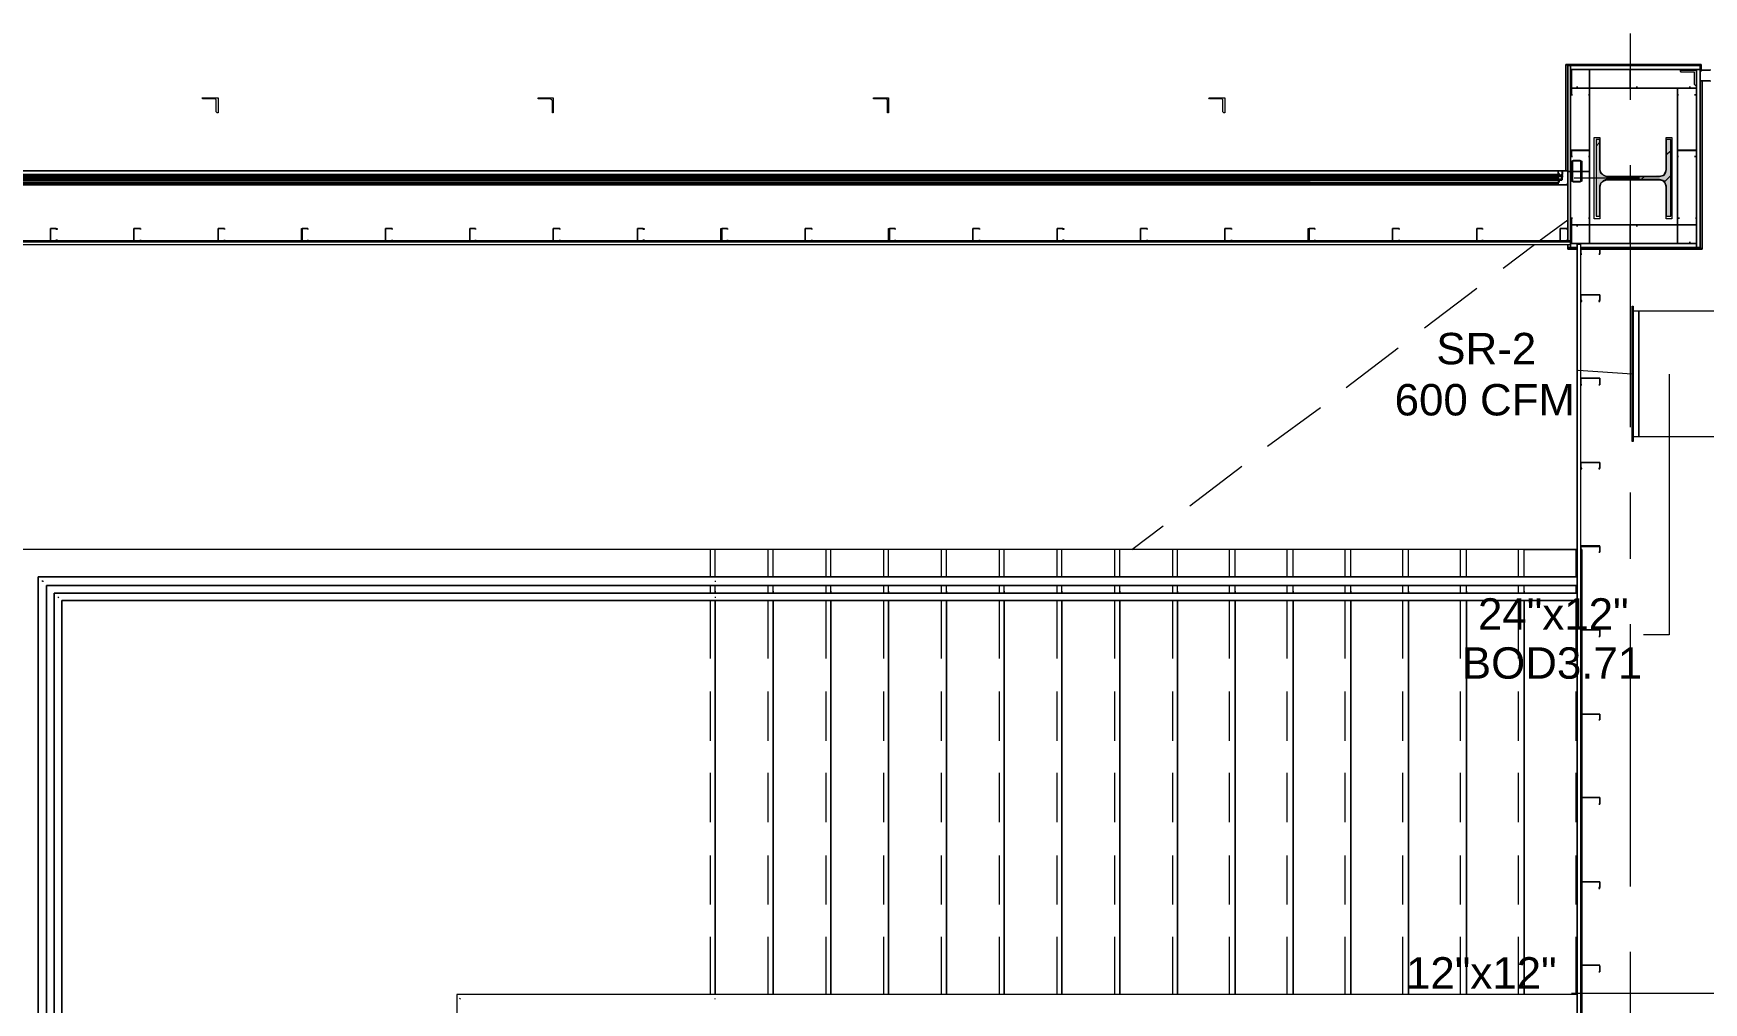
# Model space of a CAD drawing. Header units: metres. Extents: x -2 to 237, y -8 to 52.
# Drawn here: x 29.49 to 37.57, y 28.36 to 33.05 of the extents above; entities that cross this region are included whole.
import ezdxf

# ---------------------------------------------------------------- set-up
doc = ezdxf.new("R2010")
doc.units = ezdxf.units.M
doc.layers.add('HVAC - Ductos', color=5, linetype='Continuous', lineweight=0)
doc.layers.add('PDF2_Text', color=7, linetype='Continuous', lineweight=0)
doc.layers.add('PDF2_Geometry', color=7, linetype='Continuous', lineweight=0, true_color=0xaaaaaa)
doc.layers.add('PDF2_Solid Fills', color=7, linetype='Continuous', lineweight=0, true_color=0xffffff)
doc.styles.add('PDF Helvetica', font='')
doc.styles.get('PDF Helvetica').set_extended_font_data('Helvetica')

msp = doc.modelspace()

# ---------------------------------------------------------------- hatches: boundary and pattern name
at = {"layer": 'PDF2_Solid Fills', "lineweight": 0, "transparency": 33554559}
msp.add_hatch(color=256, dxfattribs=at).paths.add_polyline_path([(37.3901, 32.5392), (37.3855, 32.3788), (37.3764, 32.3696), (37.3581, 32.365), (37.1014, 32.3604), (37.1014, 32.365), (37.0878, 32.3696), (37.0832, 32.3742), (37.074, 32.3742), (37.074, 32.3925), (37.0694, 32.3925), (37.0694, 32.5392), (37.0511, 32.5392), (37.0511, 32.1681), (37.0694, 32.1681), (37.0694, 32.3192), (37.074, 32.333), (37.0878, 32.3467), (37.3764, 32.3467), (37.3855, 32.3376), (37.3855, 32.3284), (37.3901, 32.3284), (37.3901, 32.1681), (37.413, 32.1681), (37.413, 32.5392)])

# ---------------------------------------------------------------- linework, layer by layer
at = {"layer": 'HVAC - Ductos', "lineweight": 0}
for points in [[(37.2298, 31.7328), (37.2298, 31.0776), (37.2252, 31.0776), (37.2252, 31.7328)], [(37.2572, 31.7099), (37.6971, 31.7099), (37.6971, 31.1005), (37.2572, 31.1005)]]:
    msp.add_lwpolyline(points, close=True, dxfattribs=at)
for points in [[(37.2252, 31.7007), (37.2252, 31.1097)], [(37.2298, 31.7282), (37.2298, 31.7099), (37.2572, 31.7099), (37.2572, 31.1005), (37.2298, 31.1005), (37.2298, 31.0776)], [(37.2252, 31.4028), (36.964, 31.4212)], [(37.4039, 31.4028), (37.4039, 30.1429), (37.2802, 30.1429)], [(37.7796, 28.4065), (36.9319, 28.4065)]]:
    msp.add_lwpolyline(points, dxfattribs=at)
at = {"layer": 'PDF2_Geometry', "lineweight": 0}
for points in [[(37.216, 33.0523), (37.216, 32.7316)], [(36.9136, 32.8965), (36.9136, 32.8965)], [(36.9136, 32.8965), (36.9136, 32.3834), (36.9136, 32.8965)], [(36.9136, 32.8965), (36.9136, 32.8965)], [(37.5551, 32.8965), (36.9136, 32.8965), (37.5551, 32.8965)], [(37.5551, 32.8965), (37.5551, 32.8965)], [(37.5551, 32.0168), (37.5551, 32.8965), (37.5551, 32.0168)], [(36.9319, 32.8782), (36.9319, 32.8782)], [(36.9594, 32.8736), (36.9594, 32.8736)], [(37.2481, 32.8736), (37.2481, 32.8736)], [(37.5047, 32.8736), (37.5047, 32.8736)], [(37.6054, 32.8736), (37.5551, 32.8736), (37.5551, 32.8507), (37.5551, 32.869), (37.5596, 32.869), (37.5551, 32.869), (37.5551, 32.8736), (37.5596, 32.8736), (37.5596, 32.869), (37.5551, 32.869), (37.5596, 32.869), (37.5596, 32.8736), (37.6009, 32.8736)], [(37.6009, 32.8232), (37.5596, 32.8232), (37.5551, 32.8278), (37.5551, 32.8461), (37.5551, 32.8232), (37.6054, 32.8232)], [(37.5551, 32.8232), (37.5551, 32.0168), (37.5551, 32.8232)], [(37.5551, 32.8232), (37.5551, 32.0168), (37.5551, 32.8232)], [(37.5551, 32.8232), (37.5551, 32.0168), (37.5551, 32.8232)], [(37.5551, 32.8232), (37.5551, 32.0168), (37.5551, 32.8232)], [(36.9319, 32.7865), (36.9319, 32.7865)], [(36.9365, 32.7545), (36.9365, 32.7545)], [(36.9594, 32.7957), (36.9594, 32.7957)], [(37.0144, 32.7545), (37.0144, 32.7545)], [(37.019, 32.7865), (37.019, 32.7865)], [(37.019, 32.7865), (37.019, 32.7865)], [(37.2481, 32.7957), (37.2481, 32.7957)], [(37.4451, 32.7865), (37.4451, 32.7865)], [(37.4451, 32.7865), (37.4451, 32.7865)], [(37.4497, 32.7545), (37.4497, 32.7545)], [(37.5047, 32.7957), (37.5047, 32.7957)], [(37.5276, 32.7545), (37.5276, 32.7545)], [(37.5367, 32.7865), (37.5367, 32.7865)], [(37.5367, 32.7865), (37.5367, 32.7865)], [(36.9319, 32.4842), (36.9319, 32.4842)], [(37.019, 32.4842), (37.019, 32.4842)], [(37.0511, 32.507), (37.0694, 32.5254)], [(37.3901, 32.4658), (37.413, 32.4842)], [(37.4451, 32.4842), (37.4451, 32.4842)], [(37.5367, 32.4842), (37.5367, 32.4842)], [(36.9365, 32.4567), (36.9365, 32.4567)], [(37.0144, 32.4567), (37.0144, 32.4567)], [(37.216, 32.4154), (37.216, 31.1463)], [(37.4497, 32.4567), (37.4497, 32.4567)], [(37.5276, 32.4567), (37.5276, 32.4567)], [(25.9954, 32.3421), (27.1775, 32.3421), (28.3917, 32.3421), (29.6058, 32.3421), (30.8153, 32.3421), (32.0296, 32.3421), (33.2437, 32.3421), (34.4533, 32.3421), (35.6674, 32.3421), (36.8678, 32.3421)], [(36.8678, 32.3238), (35.6674, 32.3238), (34.4533, 32.3238), (33.2437, 32.3238), (32.0296, 32.3238), (30.8153, 32.3238), (29.6058, 32.3238), (28.3917, 32.3238), (27.1775, 32.3238), (25.9954, 32.3238)], [(28.3917, 32.388), (29.6058, 32.388), (28.3917, 32.388), (29.6058, 32.388), (28.3917, 32.388), (29.6058, 32.388), (30.8153, 32.388), (29.6058, 32.388), (30.8153, 32.388), (29.6058, 32.388), (30.8153, 32.388), (32.0296, 32.388), (30.8153, 32.388), (32.0296, 32.388), (30.8153, 32.388), (32.0296, 32.388), (33.2437, 32.388), (32.0296, 32.388), (33.2437, 32.388), (32.0296, 32.388), (33.2437, 32.388), (34.4533, 32.388), (33.2437, 32.388), (34.4533, 32.388), (33.2437, 32.388), (34.4533, 32.388), (35.6674, 32.388), (34.4533, 32.388), (35.6674, 32.388), (34.4533, 32.388), (35.6674, 32.388), (34.4533, 32.388), (35.6674, 32.388), (36.8678, 32.388), (35.6674, 32.388), (36.8678, 32.388), (35.6674, 32.388), (36.8678, 32.388)], [(29.6058, 32.388), (28.3917, 32.388), (29.6058, 32.388)], [(28.3917, 32.365), (29.6058, 32.365)], [(28.3917, 32.365), (29.6058, 32.365)], [(36.8678, 32.3192), (35.6674, 32.3192), (36.8678, 32.3192), (35.6674, 32.3192), (34.4533, 32.3192), (35.6674, 32.3192), (34.4533, 32.3192), (35.6674, 32.3192), (34.4533, 32.3192), (33.2437, 32.3192), (34.4533, 32.3192), (33.2437, 32.3192), (34.4533, 32.3192), (33.2437, 32.3192), (32.0296, 32.3192), (33.2437, 32.3192), (32.0296, 32.3192), (33.2437, 32.3192), (32.0296, 32.3192), (30.8153, 32.3192), (32.0296, 32.3192), (30.8153, 32.3192), (32.0296, 32.3192), (30.8153, 32.3192), (29.6058, 32.3192), (30.8153, 32.3192), (29.6058, 32.3192), (30.8153, 32.3192), (29.6058, 32.3192), (28.3917, 32.3192), (29.6058, 32.3192), (28.3917, 32.3192), (29.6058, 32.3192), (28.3917, 32.3192)], [(29.9632, 32.3513), (28.694, 32.3513)], [(29.6287, 32.388), (29.5829, 32.388)], [(29.5829, 32.3192), (29.6013, 32.3192)], [(30.8153, 32.388), (29.6058, 32.388), (30.8153, 32.388)], [(29.6058, 32.365), (30.8153, 32.365)], [(29.6058, 32.365), (30.8153, 32.365)], [(29.6058, 32.3604), (30.8153, 32.3604)], [(29.6058, 32.3604), (30.8153, 32.3604)], [(29.6058, 32.3513), (30.8153, 32.3513)], [(29.6058, 32.3513), (30.8153, 32.3513)], [(29.6058, 32.3467), (30.8153, 32.3467)], [(29.6058, 32.3467), (30.8153, 32.3467)], [(29.6058, 32.3192), (29.6287, 32.3192)], [(30.5955, 32.3513), (30.2793, 32.3513)], [(30.8383, 32.388), (30.7925, 32.388)], [(30.7925, 32.3192), (30.8153, 32.3192), (30.8383, 32.3192)], [(32.0296, 32.388), (30.8153, 32.388), (32.0296, 32.388)], [(30.8153, 32.365), (32.0296, 32.365)], [(30.8153, 32.365), (32.0296, 32.365)], [(32.1853, 32.3513), (30.9162, 32.3513)], [(32.0524, 32.388), (32.0066, 32.388)], [(32.0066, 32.3192), (32.0296, 32.3192), (32.0524, 32.3192)], [(33.2437, 32.388), (32.0296, 32.388), (33.2437, 32.388)], [(32.0296, 32.365), (33.2437, 32.365)], [(32.0296, 32.365), (33.2437, 32.365)], [(32.0296, 32.3604), (33.2437, 32.3604)], [(32.0296, 32.3604), (33.2437, 32.3604)], [(32.0296, 32.3513), (33.2437, 32.3513)], [(32.0296, 32.3513), (33.2437, 32.3513)], [(32.0296, 32.3467), (33.2437, 32.3467)], [(32.0296, 32.3467), (33.2437, 32.3467)], [(32.8176, 32.3513), (32.5014, 32.3513)], [(34.4074, 32.3513), (33.1383, 32.3513)], [(33.2666, 32.388), (33.2208, 32.388)], [(33.2208, 32.3192), (33.2391, 32.3192)], [(34.4533, 32.388), (33.2437, 32.388), (34.4533, 32.388)], [(33.2437, 32.365), (34.4533, 32.365)], [(33.2437, 32.365), (34.4533, 32.365)], [(33.2437, 32.3192), (33.2666, 32.3192)], [(34.4762, 32.388), (34.4303, 32.388)], [(34.4303, 32.3192), (34.4533, 32.3192), (34.4762, 32.3192)], [(34.4533, 32.365), (35.6674, 32.365)], [(34.4533, 32.365), (35.6674, 32.365)], [(34.4533, 32.3604), (35.6674, 32.3604)], [(34.4533, 32.3604), (35.6674, 32.3604)], [(34.4533, 32.3604), (35.6674, 32.3604)], [(34.4533, 32.3604), (35.6674, 32.3604)], [(34.4533, 32.3513), (35.6674, 32.3513)], [(34.4533, 32.3513), (35.6674, 32.3513)], [(34.4533, 32.3513), (35.6674, 32.3513)], [(34.4533, 32.3513), (35.6674, 32.3513)], [(34.4533, 32.3467), (35.6674, 32.3467)], [(34.4533, 32.3467), (35.6674, 32.3467)], [(34.4533, 32.3467), (35.6674, 32.3467)], [(34.4533, 32.3467), (35.6674, 32.3467)], [(35.0397, 32.3513), (34.7236, 32.3513)], [(36.6296, 32.3513), (35.3604, 32.3513)], [(35.6903, 32.388), (35.6445, 32.388)], [(35.6445, 32.3192), (35.6628, 32.3192)], [(35.6674, 32.365), (36.8678, 32.365)], [(35.6674, 32.365), (36.8678, 32.365)], [(35.6674, 32.365), (36.8678, 32.365)], [(35.6674, 32.365), (36.8678, 32.365)], [(35.6674, 32.365), (36.8678, 32.365)], [(35.6674, 32.365), (36.8678, 32.365)], [(35.6674, 32.3467), (36.8678, 32.3467)], [(35.6674, 32.3467), (36.8678, 32.3467)], [(35.6674, 32.333), (36.8678, 32.333)], [(35.6674, 32.333), (36.8678, 32.333)], [(35.6674, 32.3192), (35.6903, 32.3192)], [(36.8678, 32.388), (36.8678, 32.388)], [(36.8678, 32.3742), (36.8678, 32.3696)], [(36.8678, 32.3742), (36.8678, 32.365)], [(36.8678, 32.3742), (36.8678, 32.365)], [(36.8678, 32.3742), (36.8678, 32.365)], [(36.8678, 32.3696), (36.8678, 32.365), (36.8678, 32.3604), (36.8678, 32.3559), (36.8678, 32.3513), (36.8678, 32.3467), (36.8678, 32.3421), (36.8678, 32.333)], [(36.8678, 32.3696), (36.8678, 32.365), (36.8678, 32.3604)], [(36.8678, 32.3604), (36.8861, 32.3604), (36.8861, 32.3467)], [(36.8861, 32.3467), (36.8678, 32.3467)], [(36.8678, 32.3467), (36.8678, 32.3421), (36.8678, 32.333)], [(36.8678, 32.3192), (36.8678, 32.3192)], [(36.9136, 32.3834), (36.9136, 32.3834)], [(37.2618, 32.3513), (36.9457, 32.3513)], [(37.271, 32.3467), (37.2847, 32.3604)], [(37.3809, 32.333), (37.413, 32.365)], [(36.9365, 32.1589), (36.9365, 32.1589)], [(37.0144, 32.1589), (37.0144, 32.1589)], [(37.4543, 32.1589), (37.4543, 32.1589)], [(37.5321, 32.1589), (37.5321, 32.1589)], [(29.5737, 32.1085), (29.5737, 32.1085)], [(29.5737, 32.1085), (29.5737, 32.1085)], [(30.009, 32.1039), (30.009, 32.1039)], [(30.3847, 32.1085), (30.3847, 32.1085)], [(30.3847, 32.1085), (30.3847, 32.1085)], [(30.4168, 32.1039), (30.4168, 32.1039)], [(30.7925, 32.1085), (30.7925, 32.1085)], [(30.8199, 32.1039), (30.8199, 32.1039)], [(31.1957, 32.1085), (31.1957, 32.1085)], [(31.1957, 32.1085), (31.1957, 32.1085)], [(31.2277, 32.1039), (31.2277, 32.1039)], [(31.6034, 32.1085), (31.6034, 32.1085)], [(31.6034, 32.1085), (31.6034, 32.1085)], [(31.6309, 32.1039), (31.6309, 32.1039)], [(32.0387, 32.1039), (32.0387, 32.1039)], [(32.4144, 32.1085), (32.4144, 32.1085)], [(32.4144, 32.1085), (32.4144, 32.1085)], [(32.8222, 32.1085), (32.8222, 32.1085)], [(32.8497, 32.1039), (32.8497, 32.1039)], [(33.2254, 32.1085), (33.2254, 32.1085)], [(33.2254, 32.1085), (33.2254, 32.1085)], [(33.2574, 32.1039), (33.2574, 32.1039)], [(33.6331, 32.1085), (33.6331, 32.1085)], [(33.6606, 32.1039), (33.6606, 32.1039)], [(34.0363, 32.1085), (34.0363, 32.1085)], [(34.0363, 32.1085), (34.0363, 32.1085)], [(34.0684, 32.1039), (34.0684, 32.1039)], [(34.4441, 32.1085), (34.4441, 32.1085)], [(34.4441, 32.1085), (34.4441, 32.1085)], [(34.8794, 32.1039), (34.8794, 32.1039)], [(35.2551, 32.1085), (35.2551, 32.1085)], [(35.2551, 32.1085), (35.2551, 32.1085)], [(35.2871, 32.1039), (35.2871, 32.1039)], [(35.6628, 32.1085), (35.6628, 32.1085)], [(35.6903, 32.1039), (35.6903, 32.1039)], [(36.066, 32.1085), (36.066, 32.1085)], [(36.066, 32.1085), (36.066, 32.1085)], [(36.0981, 32.1039), (36.0981, 32.1039)], [(36.4738, 32.1085), (36.4738, 32.1085)], [(36.4738, 32.1085), (36.4738, 32.1085)], [(36.5013, 32.1039), (36.5013, 32.1039)], [(36.7762, 32.0489), (36.9136, 32.1497)], [(36.9091, 32.1039), (36.9091, 32.1039)], [(36.9319, 32.1268), (36.9319, 32.1268)], [(36.9319, 32.1268), (36.9319, 32.1268)], [(36.9594, 32.1176), (36.9594, 32.1176)], [(37.019, 32.1268), (37.019, 32.1268)], [(37.019, 32.1268), (37.019, 32.1268)], [(37.2481, 32.1176), (37.2481, 32.1176)], [(37.4451, 32.1268), (37.4451, 32.1268)], [(37.4451, 32.1268), (37.4451, 32.1268)], [(37.5047, 32.1222), (37.5047, 32.1222)], [(37.5367, 32.1268), (37.5367, 32.1268)], [(37.5367, 32.1268), (37.5367, 32.1268)], [(29.5737, 32.0489), (29.5737, 32.0489)], [(29.5737, 32.0489), (29.5737, 32.0489)], [(30.009, 32.0535), (30.009, 32.0535)], [(30.3847, 32.0489), (30.3847, 32.0489)], [(30.3847, 32.0489), (30.3847, 32.0489)], [(30.4168, 32.0535), (30.4168, 32.0535)], [(30.7925, 32.0489), (30.7925, 32.0489)], [(30.8199, 32.0535), (30.8199, 32.0535)], [(31.1957, 32.0489), (31.1957, 32.0489)], [(31.1957, 32.0489), (31.1957, 32.0489)], [(31.2277, 32.0535), (31.2277, 32.0535)], [(31.6034, 32.0489), (31.6034, 32.0489)], [(31.6034, 32.0489), (31.6034, 32.0489)], [(31.6309, 32.0535), (31.6309, 32.0535)], [(32.0387, 32.0535), (32.0387, 32.0535)], [(32.4144, 32.0489), (32.4144, 32.0489)], [(32.4144, 32.0489), (32.4144, 32.0489)], [(32.8222, 32.0489), (32.8222, 32.0489)], [(32.8497, 32.0535), (32.8497, 32.0535)], [(33.2254, 32.0489), (33.2254, 32.0489)], [(33.2254, 32.0489), (33.2254, 32.0489)], [(33.2574, 32.0535), (33.2574, 32.0535)], [(33.6331, 32.0489), (33.6331, 32.0489)], [(33.6606, 32.0535), (33.6606, 32.0535)], [(34.0363, 32.0489), (34.0363, 32.0489)], [(34.0363, 32.0489), (34.0363, 32.0489)], [(34.0684, 32.0535), (34.0684, 32.0535)], [(34.4441, 32.0489), (34.4441, 32.0489)], [(34.4441, 32.0489), (34.4441, 32.0489)], [(34.8794, 32.0535), (34.8794, 32.0535)], [(35.2551, 32.0489), (35.2551, 32.0489)], [(35.2551, 32.0489), (35.2551, 32.0489)], [(35.2871, 32.0535), (35.2871, 32.0535)], [(35.6628, 32.0489), (35.6628, 32.0489)], [(35.6903, 32.0535), (35.6903, 32.0535)], [(36.066, 32.0489), (36.066, 32.0489)], [(36.066, 32.0489), (36.066, 32.0489)], [(36.0981, 32.0535), (36.0981, 32.0535)], [(36.4738, 32.0489), (36.4738, 32.0489)], [(36.4738, 32.0489), (36.4738, 32.0489)], [(36.5013, 32.0535), (36.5013, 32.0535)], [(36.602, 31.916), (36.7533, 32.0306)], [(36.9091, 32.0535), (36.9091, 32.0535)], [(36.9136, 32.0306), (36.9136, 32.0168), (36.9136, 32.0306)], [(36.9136, 32.0168), (36.9136, 32.0168)], [(36.9594, 32.0168), (36.9136, 32.0168), (36.9594, 32.0168)], [(36.9594, 32.0168), (36.9136, 32.0168), (36.9594, 32.0168)], [(36.9594, 32.0168), (36.9136, 32.0168), (36.9594, 32.0168)], [(36.9594, 32.0168), (36.9136, 32.0168), (36.9594, 32.0168)], [(36.9319, 32.0352), (36.9319, 32.0352)], [(36.9594, 32.0397), (36.9594, 32.0397)], [(36.9594, 23.4766), (36.9594, 32.0306)], [(36.9778, 32.0168), (37.5551, 32.0168), (36.9778, 32.0168)], [(37.2481, 32.0397), (37.2481, 32.0397)], [(37.5047, 32.0443), (37.5047, 32.0443)], [(37.5551, 32.0168), (37.5551, 32.0168)], [(36.2218, 31.6274), (36.4738, 31.8198)], [(35.8415, 31.3388), (36.0935, 31.5312)], [(35.4612, 31.0547), (35.7178, 31.2425)], [(35.0855, 30.766), (35.3375, 30.9585)], [(37.216, 30.8302), (37.216, 30.5095)], [(34.806, 30.5553), (34.9572, 30.6698)], [(35.3054, 25.0893), (32.8497, 25.0893), (29.5142, 25.0893), (29.5142, 30.4224), (32.7901, 30.4224), (32.7901, 30.5553), (29.3859, 30.5553), (29.3859, 24.9564), (33.1292, 24.9564), (33.1292, 25.0893)], [(36.7029, 30.5553), (36.9594, 30.5553), (36.7029, 30.5553), (36.4234, 30.5553), (36.1439, 30.5553), (35.8644, 30.5553), (35.5849, 30.5553), (35.3054, 30.5553), (35.026, 30.5553), (34.7465, 30.5553), (34.467, 30.5553), (34.1875, 30.5553), (33.908, 30.5553), (33.6286, 30.5553), (33.3491, 30.5553), (33.0696, 30.5553), (32.7901, 30.5553), (29.3859, 30.5553)], [(32.7672, 30.4224), (32.7672, 30.5553)], [(33.0696, 30.4224), (33.0696, 30.5553), (32.7901, 30.5553)], [(33.0467, 30.4224), (33.0467, 30.5553)], [(33.3491, 30.4224), (33.3491, 30.5553), (33.0696, 30.5553)], [(33.3262, 30.4224), (33.3262, 30.5553)], [(33.6286, 30.4224), (33.6286, 30.5553), (33.3491, 30.5553)], [(33.6056, 30.4224), (33.6056, 30.5553)], [(33.908, 30.4224), (33.908, 30.5553), (33.6286, 30.5553)], [(33.8851, 30.4224), (33.8851, 30.5553)], [(34.1875, 30.4224), (34.1875, 30.5553), (33.908, 30.5553)], [(34.1646, 30.4224), (34.1646, 30.5553)], [(34.467, 30.4224), (34.467, 30.5553), (34.1875, 30.5553)], [(34.4441, 30.4224), (34.4441, 30.5553)], [(34.7465, 30.4224), (34.7465, 30.5553), (34.467, 30.5553)], [(34.7236, 30.4224), (34.7236, 30.5553)], [(35.026, 30.4224), (35.026, 30.5553), (34.7465, 30.5553)], [(35.0031, 30.4224), (35.0031, 30.5553)], [(35.3054, 30.4224), (35.3054, 30.5553), (35.026, 30.5553)], [(35.278, 30.4224), (35.278, 30.5553)], [(35.5849, 30.4224), (35.5849, 30.5553), (35.3054, 30.5553)], [(35.5574, 30.4224), (35.5574, 30.5553)], [(35.8644, 30.4224), (35.8644, 30.5553), (35.5849, 30.5553)], [(35.8369, 30.4224), (35.8369, 30.5553)], [(36.1439, 30.4224), (36.1439, 30.5553), (35.8644, 30.5553)], [(36.1164, 30.4224), (36.1164, 30.5553)], [(36.4234, 30.4224), (36.4234, 30.5553), (36.1439, 30.5553)], [(36.3959, 30.4224), (36.3959, 30.5553)], [(36.7029, 30.4224), (36.7029, 30.5553), (36.4234, 30.5553)], [(36.6754, 30.4224), (36.6754, 30.5553)], [(36.9549, 30.4224), (36.9549, 30.5553)], [(32.7901, 30.4224), (36.9594, 30.4224), (32.7855, 30.4224), (29.5142, 30.4224), (29.5142, 25.0893), (32.8543, 25.0893), (33.1383, 25.0893), (33.1704, 25.0893)], [(29.5325, 30.4041), (29.5371, 30.4041), (29.5371, 30.3995)], [(32.7901, 30.3537), (32.7901, 30.3445), (32.7901, 30.3812), (29.5554, 30.3812), (29.5554, 25.126), (32.8497, 25.126), (35.2871, 25.126)], [(33.1704, 25.126), (33.1383, 25.126), (32.8543, 25.126), (29.5554, 25.126), (29.5554, 30.3812), (32.7855, 30.3812), (36.9594, 30.3812), (32.7901, 30.3812)], [(32.7672, 30.3445), (32.7672, 30.3812)], [(32.7901, 30.4041), (32.7901, 30.3995)], [(33.0467, 30.3445), (33.0467, 30.3812)], [(33.0696, 30.3537), (33.0696, 30.3445), (33.0696, 30.3812)], [(33.3262, 30.3445), (33.3262, 30.3812)], [(33.3491, 30.3537), (33.3491, 30.3445), (33.3491, 30.3812)], [(33.6056, 30.3445), (33.6056, 30.3812)], [(33.6286, 30.3537), (33.6286, 30.3445), (33.6286, 30.3812)], [(33.8851, 30.3445), (33.8851, 30.3812)], [(33.908, 30.3537), (33.908, 30.3445), (33.908, 30.3812)], [(34.1646, 30.3445), (34.1646, 30.3812)], [(34.1875, 30.3537), (34.1875, 30.3445), (34.1875, 30.3812)], [(34.4441, 30.3445), (34.4441, 30.3812)], [(34.467, 30.3537), (34.467, 30.3445), (34.467, 30.3812)], [(34.7236, 30.3445), (34.7236, 30.3812)], [(34.7465, 30.3537), (34.7465, 30.3445), (34.7465, 30.3812)], [(35.0031, 30.3445), (35.0031, 30.3812)], [(35.026, 30.3537), (35.026, 30.3445), (35.026, 30.3812)], [(35.278, 30.3445), (35.278, 30.3812)], [(35.3054, 30.3537), (35.3054, 30.3445), (35.3054, 30.3812)], [(35.5574, 30.3445), (35.5574, 30.3812)], [(35.5849, 30.3537), (35.5849, 30.3445), (35.5849, 30.3812)], [(35.8369, 30.3445), (35.8369, 30.3812)], [(35.8644, 30.3537), (35.8644, 30.3445), (35.8644, 30.3812)], [(36.1164, 30.3445), (36.1164, 30.3812)], [(36.1439, 30.3537), (36.1439, 30.3445), (36.1439, 30.3812)], [(36.3959, 30.3445), (36.3959, 30.3812)], [(36.4234, 30.3537), (36.4234, 30.3445), (36.4234, 30.3812)], [(36.6754, 30.3445), (36.6754, 30.3812)], [(36.7029, 30.3537), (36.7029, 30.3445), (36.7029, 30.3812)], [(36.9549, 30.3445), (36.9549, 30.3812)], [(35.2505, 25.1992), (35.2688, 25.1626), (32.8497, 25.1626), (29.5921, 25.1626), (29.5921, 30.3445), (32.7901, 30.3445), (36.9594, 30.3445), (32.7855, 30.3445), (29.5921, 30.3445), (29.5921, 25.1626), (32.8543, 25.1626), (33.1383, 25.1626), (33.4178, 25.1626)], [(29.6104, 30.3262), (29.6149, 30.3216)], [(33.4178, 25.1992), (33.1383, 25.1992), (32.8543, 25.1992), (29.6287, 25.1992), (29.6287, 30.3078), (32.7855, 30.3078), (36.9594, 30.3078), (32.7901, 30.3078), (29.6287, 30.3078), (29.6287, 25.1992), (32.8497, 25.1992), (35.2505, 25.1992)], [(32.7672, 30.0283), (32.7672, 30.3078)], [(32.7901, 30.3262), (32.7901, 30.3216)], [(32.7901, 28.4019), (32.7901, 30.3078)], [(33.0467, 30.0283), (33.0467, 30.3078)], [(33.0696, 28.4019), (33.0696, 30.3078)], [(33.3262, 30.0283), (33.3262, 30.3078)], [(33.3491, 28.4019), (33.3491, 30.3078)], [(33.6056, 30.0283), (33.6056, 30.3078)], [(33.6286, 28.4019), (33.6286, 30.3078)], [(33.8851, 30.0283), (33.8851, 30.3078)], [(33.908, 28.4019), (33.908, 30.3078)], [(34.1646, 30.0283), (34.1646, 30.3078)], [(34.1875, 28.4019), (34.1875, 30.3078)], [(34.4441, 30.0283), (34.4441, 30.3078)], [(34.467, 28.4019), (34.467, 30.3078)], [(34.7236, 30.0283), (34.7236, 30.3078)], [(34.7465, 28.4019), (34.7465, 30.3078)], [(35.0031, 30.0283), (35.0031, 30.3078)], [(35.026, 28.4019), (35.026, 30.3078)], [(35.278, 30.0283), (35.278, 30.3078)], [(35.3054, 28.4019), (35.3054, 30.3078)], [(35.5574, 30.0283), (35.5574, 30.3078)], [(35.5849, 28.4019), (35.5849, 30.3078)], [(35.8369, 30.0283), (35.8369, 30.3078)], [(35.8644, 28.4019), (35.8644, 30.3078)], [(36.1164, 30.0283), (36.1164, 30.3078)], [(36.1439, 28.4019), (36.1439, 30.3078)], [(36.3959, 30.0283), (36.3959, 30.3078)], [(36.4234, 28.4019), (36.4234, 30.3078)], [(36.6754, 30.0283), (36.6754, 30.3078)], [(36.7029, 28.4019), (36.7029, 30.3078)], [(36.9549, 30.0283), (36.9549, 30.3078)], [(37.216, 30.1933), (37.216, 28.9241)], [(32.7672, 29.6298), (32.7672, 29.868)], [(33.0467, 29.6298), (33.0467, 29.868)], [(33.3262, 29.6298), (33.3262, 29.868)], [(33.6056, 29.6298), (33.6056, 29.868)], [(33.8851, 29.6298), (33.8851, 29.868)], [(34.1646, 29.6298), (34.1646, 29.868)], [(34.4441, 29.6298), (34.4441, 29.868)], [(34.7236, 29.6298), (34.7236, 29.868)], [(35.0031, 29.6298), (35.0031, 29.868)], [(35.278, 29.6298), (35.278, 29.868)], [(35.5574, 29.6298), (35.5574, 29.868)], [(35.8369, 29.6298), (35.8369, 29.868)], [(36.1164, 29.6298), (36.1164, 29.868)], [(36.3959, 29.6298), (36.3959, 29.868)], [(36.6754, 29.6298), (36.6754, 29.868)], [(36.9549, 29.6298), (36.9549, 29.868)], [(32.7672, 29.2357), (32.7672, 29.4739)], [(33.0467, 29.2357), (33.0467, 29.4739)], [(33.3262, 29.2357), (33.3262, 29.4739)], [(33.6056, 29.2357), (33.6056, 29.4739)], [(33.8851, 29.2357), (33.8851, 29.4739)], [(34.1646, 29.2357), (34.1646, 29.4739)], [(34.4441, 29.2357), (34.4441, 29.4739)], [(34.7236, 29.2357), (34.7236, 29.4739)], [(35.0031, 29.2357), (35.0031, 29.4739)], [(35.278, 29.2357), (35.278, 29.4739)], [(35.5574, 29.2357), (35.5574, 29.4739)], [(35.8369, 29.2357), (35.8369, 29.4739)], [(36.1164, 29.2357), (36.1164, 29.4739)], [(36.3959, 29.2357), (36.3959, 29.4739)], [(36.6754, 29.2357), (36.6754, 29.4739)], [(36.9549, 29.2357), (36.9549, 29.4739)], [(32.7672, 28.8371), (32.7672, 29.0754)], [(33.0467, 28.8371), (33.0467, 29.0754)], [(33.3262, 28.8371), (33.3262, 29.0754)], [(33.6056, 28.8371), (33.6056, 29.0754)], [(33.8851, 28.8371), (33.8851, 29.0754)], [(34.1646, 28.8371), (34.1646, 29.0754)], [(34.4441, 28.8371), (34.4441, 29.0754)], [(34.7236, 28.8371), (34.7236, 29.0754)], [(35.0031, 28.8371), (35.0031, 29.0754)], [(35.278, 28.8371), (35.278, 29.0754)], [(35.5574, 28.8371), (35.5574, 29.0754)], [(35.8369, 28.8371), (35.8369, 29.0754)], [(36.1164, 28.8371), (36.1164, 29.0754)], [(36.3959, 28.8371), (36.3959, 29.0754)], [(36.6754, 28.8371), (36.6754, 29.0754)], [(36.9549, 28.8371), (36.9549, 29.0754)], [(32.7672, 28.4019), (32.7672, 28.6814)], [(33.0467, 28.4019), (33.0467, 28.6814)], [(33.3262, 28.4019), (33.3262, 28.6814)], [(33.6056, 28.4019), (33.6056, 28.6814)], [(33.8851, 28.4019), (33.8851, 28.6814)], [(34.1646, 28.4019), (34.1646, 28.6814)], [(34.4441, 28.4019), (34.4441, 28.6814)], [(34.7236, 28.4019), (34.7236, 28.6814)], [(35.0031, 28.4019), (35.0031, 28.6814)], [(35.278, 28.4019), (35.278, 28.6814)], [(35.5574, 28.4019), (35.5574, 28.6814)], [(35.8369, 28.4019), (35.8369, 28.6814)], [(36.1164, 28.4019), (36.1164, 28.6814)], [(36.3959, 28.4019), (36.3959, 28.6814)], [(36.6754, 28.4019), (36.6754, 28.6814)], [(36.9549, 28.4019), (36.9549, 28.6814)], [(37.216, 28.6081), (37.216, 28.2919)], [(32.7855, 28.4019), (31.5393, 28.4019)], [(31.5393, 28.4019), (31.5393, 27.1099)], [(31.5393, 28.4019), (31.5393, 27.1099)], [(32.7901, 28.4019), (31.5393, 28.4019)], [(31.5576, 28.3789), (31.553, 28.3835)], [(36.9594, 28.4019), (32.7855, 28.4019)], [(36.9594, 28.4019), (32.7901, 28.4019)], [(32.7901, 28.3789), (32.7901, 28.3835)]]:
    msp.add_lwpolyline(points, dxfattribs=at)
for points in [[(36.9136, 32.8965), (36.9136, 32.3834), (36.9274, 32.3834), (36.9274, 32.0352), (36.9274, 32.0168), (36.9274, 32.3834), (36.9136, 32.3834), (36.9136, 32.0489), (36.9136, 32.3834), (36.9136, 32.0489), (36.9136, 32.3834), (36.9136, 32.8965), (37.019, 32.8965), (37.5551, 32.8965), (37.5551, 32.7865), (37.5551, 32.0168), (36.9778, 32.0168), (37.5551, 32.0168), (36.9778, 32.0168), (37.5551, 32.0168), (36.9778, 32.0168), (37.5551, 32.0168), (36.9778, 32.0168), (37.5367, 32.0168), (37.5367, 32.0352), (36.9274, 32.0352), (37.019, 32.0352), (37.019, 32.1268), (37.4451, 32.1268), (37.4451, 32.0352), (37.4451, 32.1268), (37.019, 32.1268), (37.019, 32.3834), (37.019, 32.7865), (37.4451, 32.7865), (37.4451, 32.1268), (37.4451, 32.7865), (37.5367, 32.7865), (37.4451, 32.7865), (37.019, 32.7865), (37.019, 32.3834), (36.9823, 32.3834), (37.019, 32.3834), (37.019, 32.1268), (37.019, 32.0352), (37.4451, 32.0352), (37.5367, 32.0352), (37.5367, 32.7865), (37.5367, 32.8782), (37.5321, 32.8782), (37.5551, 32.8782), (37.5551, 32.8965), (36.9274, 32.8965), (36.9274, 32.8782), (36.9319, 32.8782), (36.9274, 32.8782), (36.9274, 32.3834), (36.9319, 32.3834), (36.9274, 32.3834), (36.9274, 32.8965), (36.9136, 32.8965), (36.9136, 32.388), (36.9045, 32.388), (36.9045, 32.9011), (36.9045, 32.388), (36.9136, 32.388), (36.9136, 32.8965), (36.9045, 32.9011), (37.5596, 32.9011), (36.9045, 32.9011), (36.9136, 32.8965), (37.5551, 32.8965), (37.5551, 32.8736), (37.5596, 32.8736), (37.5551, 32.8736), (37.5551, 32.8965)], [(37.5596, 32.9011), (37.5596, 32.8736)], [(36.9319, 32.7865), (36.9274, 32.7911), (36.9274, 32.8782), (36.9319, 32.8782), (36.9594, 32.8782), (36.9594, 32.8736), (36.9594, 32.8782), (36.9319, 32.8782), (36.9319, 32.7911), (36.9319, 32.7865), (36.9594, 32.7865)], [(37.2206, 32.8782), (37.019, 32.8782), (37.019, 32.7865), (37.019, 32.8782), (36.9594, 32.8782)], [(37.5642, 32.0077), (37.5642, 32.0123), (37.5596, 32.0123), (37.5551, 32.0168), (37.5596, 32.0123), (37.5642, 32.0123), (37.5642, 32.0077), (37.5642, 32.8232), (37.5642, 32.0077), (37.0694, 32.0077), (36.9778, 32.0077), (37.0694, 32.0077)], [(37.5642, 32.8232), (37.5642, 32.0077), (37.0694, 32.0077), (36.9778, 32.0077), (37.0694, 32.0077), (37.5642, 32.0077), (37.5642, 32.0123), (37.5596, 32.0123), (37.5551, 32.0168), (37.5596, 32.0123), (37.5642, 32.0123), (37.5642, 32.0077)], [(37.2206, 32.7865), (37.216, 32.7865), (37.216, 32.7911), (37.216, 32.8782), (37.2206, 32.8782), (37.2481, 32.8782), (37.2481, 32.8736), (37.2481, 32.8782), (37.2206, 32.8782), (37.216, 32.8782), (37.216, 32.7911), (37.216, 32.7865), (37.2206, 32.7865), (37.2481, 32.7865)], [(37.5047, 32.8782), (37.2481, 32.8782)], [(37.5367, 32.7957), (37.5321, 32.8003), (37.5276, 32.8049), (37.5276, 32.8644), (37.4634, 32.8644), (37.4589, 32.869), (37.4589, 32.8736), (37.5367, 32.8736)], [(37.5047, 32.8736), (37.5047, 32.8782)], [(37.5321, 32.8782), (37.5367, 32.8782), (37.5367, 32.7911), (37.5367, 32.7865), (37.5321, 32.7865), (37.5047, 32.7865), (37.5047, 32.7957), (37.5047, 32.7865), (37.5321, 32.7865), (37.5367, 32.7865), (37.5367, 32.7911), (37.5367, 32.8782), (37.5321, 32.8782), (37.5047, 32.8782)], [(37.5367, 32.0168), (37.5551, 32.0168), (37.5551, 32.8782), (37.5367, 32.8782)], [(30.3847, 32.7407), (30.3847, 32.6674), (30.3802, 32.6674), (30.3756, 32.672), (30.3756, 32.727), (30.3756, 32.7316), (30.371, 32.7361), (30.316, 32.7361), (30.3114, 32.7361), (30.3068, 32.7407)], [(32.0066, 32.7407), (32.0066, 32.6674), (32.002, 32.6674), (32.002, 32.672), (32.002, 32.727), (31.9975, 32.7316), (31.9929, 32.7361), (31.9379, 32.7361), (31.9333, 32.7361), (31.9333, 32.7407)], [(33.6286, 32.7407), (33.6286, 32.6674), (33.624, 32.6674), (33.624, 32.672), (33.624, 32.727), (33.624, 32.7316), (33.6194, 32.7361), (33.5598, 32.7361), (33.5553, 32.7361), (33.5553, 32.7407)], [(35.2551, 32.7407), (35.2551, 32.6674), (35.2505, 32.6674), (35.2459, 32.672), (35.2459, 32.727), (35.2459, 32.7316), (35.2413, 32.7361), (35.1863, 32.7361), (35.1817, 32.7361), (35.1771, 32.7407)], [(36.9274, 32.7865), (36.9319, 32.7865), (37.019, 32.7865), (37.019, 32.7545), (37.0144, 32.7545), (37.019, 32.7545), (37.019, 32.7865), (36.9319, 32.7865), (36.9319, 32.7545), (36.9365, 32.7545), (36.9274, 32.7545)], [(36.9594, 32.7957), (36.9594, 32.7865)], [(37.2481, 32.7957), (37.2481, 32.7865)], [(37.4451, 32.7865), (37.5367, 32.7865), (37.5367, 32.7545), (37.5276, 32.7545), (37.5367, 32.7545), (37.5367, 32.7865), (37.4451, 32.7865), (37.4451, 32.7545)], [(37.4497, 32.7545), (37.4451, 32.7545)], [(36.9274, 32.4842), (36.9319, 32.4888), (37.019, 32.4888), (37.019, 32.4842), (37.019, 32.4567), (37.0144, 32.4567), (37.019, 32.4567), (37.019, 32.4842), (36.9319, 32.4842), (36.9319, 32.4567), (36.9365, 32.4567), (36.9274, 32.4567)], [(37.3901, 32.1543), (37.3901, 32.3101), (37.3855, 32.3284), (37.3764, 32.3376), (37.3581, 32.3421), (37.1014, 32.3421), (37.0878, 32.3376), (37.074, 32.3284), (37.0694, 32.3101), (37.0694, 32.1543), (37.0419, 32.1543), (37.0419, 32.5483), (37.0694, 32.5483), (37.0694, 32.3925), (37.074, 32.3788), (37.0878, 32.365), (37.1014, 32.3604), (37.3581, 32.3604), (37.3764, 32.365), (37.3855, 32.3788), (37.3901, 32.3925), (37.3901, 32.5483), (37.4176, 32.5483), (37.4176, 32.1543)], [(37.413, 32.1681), (37.413, 32.5392), (37.3901, 32.5392), (37.3901, 32.3925), (37.3855, 32.3742), (37.3764, 32.365), (37.3581, 32.3604), (37.1014, 32.3604), (37.0878, 32.365), (37.074, 32.3742), (37.0694, 32.3925), (37.0694, 32.5392), (37.0511, 32.5392), (37.0511, 32.1681), (37.0694, 32.1681), (37.0694, 32.3146), (37.074, 32.3284), (37.0878, 32.3421), (37.1014, 32.3467), (37.3581, 32.3467), (37.3764, 32.3421), (37.3855, 32.3284), (37.3901, 32.3146), (37.3901, 32.1681)], [(37.4451, 32.4842), (37.4451, 32.4888), (37.5367, 32.4888), (37.5367, 32.4842), (37.5367, 32.4567), (37.5276, 32.4567), (37.5367, 32.4567), (37.5367, 32.4842), (37.4451, 32.4842), (37.4451, 32.4567)], [(36.9411, 32.333), (36.9319, 32.3376), (36.9319, 32.3421), (36.9319, 32.4292), (36.9319, 32.4338), (36.9411, 32.4384), (36.9732, 32.4384), (36.9823, 32.4338), (36.9823, 32.4292), (36.9823, 32.3421), (36.9823, 32.3376), (36.9732, 32.333)], [(36.9778, 32.3421), (36.9778, 32.4292), (36.9778, 32.4338), (36.9732, 32.4338), (36.9411, 32.4338), (36.9365, 32.4338), (36.9365, 32.4292), (36.9365, 32.3421), (36.9365, 32.3376), (36.9411, 32.3376), (36.9732, 32.3376), (36.9778, 32.3376)], [(37.4497, 32.4567), (37.4451, 32.4567)], [(29.6058, 32.3696), (28.3917, 32.3696)], [(29.6058, 32.365), (28.3917, 32.365)], [(29.6058, 32.365), (28.3917, 32.365)], [(29.6058, 32.3604), (28.3917, 32.3604)], [(29.6058, 32.3604), (28.3917, 32.3604)], [(29.6058, 32.3559), (28.3917, 32.3559)], [(29.6058, 32.3513), (28.3917, 32.3513)], [(29.6058, 32.3513), (28.3917, 32.3513)], [(29.6058, 32.3467), (28.3917, 32.3467)], [(29.6058, 32.3467), (28.3917, 32.3467)], [(29.6058, 32.333), (28.3917, 32.333)], [(30.8153, 32.3696), (29.6058, 32.3696)], [(30.8153, 32.365), (29.6058, 32.365)], [(30.8153, 32.365), (29.6058, 32.365)], [(30.8153, 32.3604), (29.6058, 32.3604)], [(30.8153, 32.3559), (29.6058, 32.3559)], [(30.8153, 32.3513), (29.6058, 32.3513)], [(30.8153, 32.3467), (29.6058, 32.3467)], [(30.8153, 32.333), (29.6058, 32.333)], [(32.0296, 32.3696), (30.8153, 32.3696)], [(32.0296, 32.365), (30.8153, 32.365)], [(32.0296, 32.365), (30.8153, 32.365)], [(32.0296, 32.3604), (30.8153, 32.3604)], [(32.0296, 32.3604), (30.8153, 32.3604)], [(32.0296, 32.3559), (30.8153, 32.3559)], [(32.0296, 32.3513), (30.8153, 32.3513)], [(32.0296, 32.3513), (30.8153, 32.3513)], [(32.0296, 32.3467), (30.8153, 32.3467)], [(32.0296, 32.3467), (30.8153, 32.3467)], [(32.0296, 32.333), (30.8153, 32.333)], [(33.2437, 32.3696), (32.0296, 32.3696)], [(33.2437, 32.365), (32.0296, 32.365)], [(33.2437, 32.365), (32.0296, 32.365)], [(33.2437, 32.3604), (32.0296, 32.3604)], [(33.2437, 32.3559), (32.0296, 32.3559)], [(33.2437, 32.3513), (32.0296, 32.3513)], [(33.2437, 32.3467), (32.0296, 32.3467)], [(33.2437, 32.333), (32.0296, 32.333)], [(34.4533, 32.3696), (33.2437, 32.3696)], [(34.4533, 32.365), (33.2437, 32.365)], [(34.4533, 32.365), (33.2437, 32.365)], [(34.4533, 32.3604), (33.2437, 32.3604)], [(34.4533, 32.3604), (33.2437, 32.3604)], [(34.4533, 32.3559), (33.2437, 32.3559)], [(34.4533, 32.3513), (33.2437, 32.3513)], [(34.4533, 32.3513), (33.2437, 32.3513)], [(34.4533, 32.3467), (33.2437, 32.3467)], [(34.4533, 32.3467), (33.2437, 32.3467)], [(34.4533, 32.333), (33.2437, 32.333)], [(35.6674, 32.3696), (34.4533, 32.3696)], [(35.6674, 32.365), (34.4533, 32.365)], [(35.6674, 32.365), (34.4533, 32.365)], [(35.6674, 32.3559), (34.4533, 32.3559)], [(35.6674, 32.333), (34.4533, 32.333)], [(36.8678, 32.388), (35.6674, 32.388)], [(36.8678, 32.3696), (35.6674, 32.3696)], [(36.8678, 32.3604), (35.6674, 32.3604)], [(36.8678, 32.3604), (35.6674, 32.3604)], [(36.8678, 32.3559), (35.6674, 32.3559)], [(36.8678, 32.3513), (35.6674, 32.3513)], [(36.8678, 32.3513), (35.6674, 32.3513)], [(36.8678, 32.3467), (35.6674, 32.3467)], [(36.8678, 32.3192), (35.6674, 32.3192)], [(36.8861, 32.388), (36.8678, 32.388), (36.8678, 32.3742), (36.8724, 32.3742), (36.8724, 32.365), (36.8678, 32.365), (36.8678, 32.3696), (36.8678, 32.365), (36.8724, 32.365), (36.8861, 32.365), (36.8861, 32.3559), (36.8861, 32.3421), (36.8724, 32.3421), (36.8678, 32.3421), (36.8724, 32.3421), (36.8724, 32.333), (36.8678, 32.333), (36.8678, 32.3192), (36.9136, 32.3192), (36.9091, 32.3192), (36.9091, 32.3238), (36.9091, 32.3192), (36.8678, 32.3192), (36.8678, 32.3238), (36.8678, 32.333), (36.8724, 32.333), (36.8724, 32.3421), (36.8861, 32.3421), (36.8861, 32.3467), (36.8907, 32.3467), (36.8861, 32.3467), (36.8861, 32.3513), (36.8907, 32.3513), (36.8861, 32.3513), (36.8861, 32.3559), (36.8907, 32.3559), (36.8907, 32.3604), (36.8861, 32.3604), (36.8907, 32.3604), (36.8907, 32.365), (36.8861, 32.365), (36.8907, 32.365), (36.8861, 32.365), (36.8861, 32.3696), (36.8724, 32.365), (36.8724, 32.3742), (36.8678, 32.3742), (36.8678, 32.388), (36.8861, 32.388), (36.8861, 32.3834), (36.8861, 32.388), (36.8861, 32.3696), (36.8907, 32.3696), (36.8907, 32.388), (36.9091, 32.388), (36.9136, 32.388)], [(36.9778, 32.3834), (36.9365, 32.3834)], [(37.019, 32.1268), (36.9319, 32.1268), (36.9274, 32.1268), (36.9274, 32.1589), (36.9365, 32.1589), (36.9319, 32.1589), (36.9319, 32.1268), (37.019, 32.1268), (37.019, 32.1589)], [(37.0144, 32.1589), (37.019, 32.1589)], [(37.5367, 32.1268), (37.4451, 32.1268), (37.4451, 32.1589), (37.4543, 32.1589), (37.4451, 32.1589), (37.4451, 32.1268), (37.5367, 32.1268), (37.5367, 32.1589)], [(37.5321, 32.1589), (37.5367, 32.1589)], [(29.5737, 32.0489), (29.5737, 32.1085), (29.6058, 32.1085), (29.6058, 32.1039), (29.6013, 32.1039), (29.6013, 32.1085), (29.5737, 32.1085), (29.5737, 32.0489), (29.6013, 32.0489), (29.6013, 32.0535), (29.6058, 32.0535), (29.6058, 32.0489)], [(29.9815, 32.0489), (29.9769, 32.0489), (29.9769, 32.1085), (29.9815, 32.1085), (30.009, 32.1085), (30.009, 32.1039), (30.009, 32.1085), (29.9815, 32.1085), (29.9769, 32.1085), (29.9769, 32.0489), (29.9815, 32.0489), (30.009, 32.0489)], [(30.3847, 32.0489), (30.3847, 32.1085), (30.4168, 32.1085), (30.4168, 32.1039), (30.4168, 32.1085), (30.3847, 32.1085), (30.3847, 32.0489), (30.4168, 32.0489)], [(30.7925, 32.0489), (30.7879, 32.0489), (30.7879, 32.1085), (30.7925, 32.1085), (30.8199, 32.1085), (30.8199, 32.1039), (30.8199, 32.1085), (30.7925, 32.1085), (30.7925, 32.0489), (30.8199, 32.0489)], [(31.1957, 32.0489), (31.1957, 32.1085), (31.2277, 32.1085), (31.2277, 32.1039), (31.2277, 32.1085), (31.1957, 32.1085), (31.1957, 32.0489), (31.2277, 32.0489)], [(31.6034, 32.0489), (31.6034, 32.1085), (31.6309, 32.1085), (31.6309, 32.1039), (31.6309, 32.1085), (31.6034, 32.1085), (31.6034, 32.0489), (31.6309, 32.0489)], [(32.0112, 32.0489), (32.0066, 32.0489), (32.0066, 32.1085), (32.0112, 32.1085), (32.0387, 32.1085), (32.0387, 32.1039), (32.0387, 32.1085), (32.0112, 32.1085), (32.0066, 32.1085), (32.0066, 32.0489), (32.0112, 32.0489), (32.0387, 32.0489)], [(32.4144, 32.0489), (32.4144, 32.1085), (32.4465, 32.1085), (32.4465, 32.1039), (32.4419, 32.1039), (32.4419, 32.1085), (32.4144, 32.1085), (32.4144, 32.0489), (32.4419, 32.0489), (32.4419, 32.0535), (32.4465, 32.0535), (32.4465, 32.0489)], [(32.8222, 32.0489), (32.8176, 32.0489), (32.8176, 32.1085), (32.8222, 32.1085), (32.8497, 32.1085), (32.8497, 32.1039), (32.8497, 32.1085), (32.8222, 32.1085), (32.8222, 32.0489), (32.8497, 32.0489)], [(33.2254, 32.0489), (33.2254, 32.1085), (33.2574, 32.1085), (33.2574, 32.1039), (33.2574, 32.1085), (33.2254, 32.1085), (33.2254, 32.0489), (33.2574, 32.0489)], [(33.6331, 32.0489), (33.6286, 32.0489), (33.6286, 32.1085), (33.6331, 32.1085), (33.6606, 32.1085), (33.6606, 32.1039), (33.6606, 32.1085), (33.6331, 32.1085), (33.6331, 32.0489), (33.6606, 32.0489)], [(34.0363, 32.0489), (34.0363, 32.1085), (34.0684, 32.1085), (34.0684, 32.1039), (34.0684, 32.1085), (34.0363, 32.1085), (34.0363, 32.0489), (34.0684, 32.0489)], [(34.4441, 32.0489), (34.4441, 32.1085), (34.4762, 32.1085), (34.4762, 32.1039), (34.4716, 32.1039), (34.4716, 32.1085), (34.4441, 32.1085), (34.4441, 32.0489), (34.4716, 32.0489), (34.4716, 32.0535), (34.4762, 32.0535), (34.4762, 32.0489)], [(34.8518, 32.0489), (34.8473, 32.0489), (34.8473, 32.1085), (34.8518, 32.1085), (34.8794, 32.1085), (34.8794, 32.1039), (34.8794, 32.1085), (34.8518, 32.1085), (34.8473, 32.1085), (34.8473, 32.0489), (34.8518, 32.0489), (34.8794, 32.0489)], [(35.2551, 32.0489), (35.2551, 32.1085), (35.2871, 32.1085), (35.2871, 32.1039), (35.2871, 32.1085), (35.2551, 32.1085), (35.2551, 32.0489), (35.2871, 32.0489)], [(35.6628, 32.0489), (35.6582, 32.0489), (35.6582, 32.1085), (35.6628, 32.1085), (35.6903, 32.1085), (35.6903, 32.1039), (35.6903, 32.1085), (35.6628, 32.1085), (35.6628, 32.0489), (35.6903, 32.0489)], [(36.066, 32.0489), (36.066, 32.1085), (36.0981, 32.1085), (36.0981, 32.1039), (36.0981, 32.1085), (36.066, 32.1085), (36.066, 32.0489), (36.0981, 32.0489)], [(36.4738, 32.0489), (36.4738, 32.1085), (36.5013, 32.1085), (36.5013, 32.1039), (36.5013, 32.1085), (36.4738, 32.1085), (36.4738, 32.0489), (36.5013, 32.0489)], [(36.8815, 32.0489), (36.8769, 32.0489), (36.8769, 32.1085), (36.8815, 32.1085), (36.9091, 32.1085), (36.9091, 32.1039), (36.9091, 32.1085), (36.8815, 32.1085), (36.8769, 32.1085), (36.8769, 32.0489), (36.8815, 32.0489), (36.9091, 32.0489)], [(36.9319, 32.0352), (36.9274, 32.0352), (36.9274, 32.1268), (36.9319, 32.1268), (36.9594, 32.1268), (36.9594, 32.1176), (36.9594, 32.1268), (36.9319, 32.1268), (36.9319, 32.0352), (36.9594, 32.0352)], [(37.2206, 32.0352), (37.216, 32.0352), (37.216, 32.1268), (37.2206, 32.1268), (37.2481, 32.1268), (37.2481, 32.1176), (37.2481, 32.1268), (37.2206, 32.1268), (37.216, 32.1268), (37.216, 32.0352), (37.2206, 32.0352), (37.2481, 32.0352)], [(37.5047, 32.1222), (37.5047, 32.1268)], [(37.5321, 32.1268), (37.5367, 32.1268), (37.5367, 32.0352), (37.5321, 32.0352), (37.5047, 32.0352), (37.5047, 32.0443), (37.5047, 32.0352), (37.5321, 32.0352), (37.5367, 32.0352), (37.5367, 32.1268), (37.5321, 32.1268), (37.5047, 32.1268)], [(25.8946, 32.0306), (36.9274, 32.0306), (36.9274, 32.0489), (25.8946, 32.0489)], [(25.8946, 32.0306), (36.9274, 32.0306), (36.9274, 32.0489), (25.8946, 32.0489)], [(25.8946, 32.0443), (36.9274, 32.0443)], [(30.009, 32.0535), (30.009, 32.0489)], [(30.4168, 32.0535), (30.4168, 32.0489)], [(30.8199, 32.0535), (30.8199, 32.0489)], [(31.2277, 32.0535), (31.2277, 32.0489)], [(31.6309, 32.0535), (31.6309, 32.0489)], [(32.0387, 32.0535), (32.0387, 32.0489)], [(32.8497, 32.0535), (32.8497, 32.0489)], [(33.2574, 32.0535), (33.2574, 32.0489)], [(33.6606, 32.0535), (33.6606, 32.0489)], [(34.0684, 32.0535), (34.0684, 32.0489)], [(34.8794, 32.0535), (34.8794, 32.0489)], [(35.2871, 32.0535), (35.2871, 32.0489)], [(35.6903, 32.0535), (35.6903, 32.0489)], [(36.0981, 32.0535), (36.0981, 32.0489)], [(36.5013, 32.0535), (36.5013, 32.0489)], [(36.9091, 32.0535), (36.9091, 32.0489)], [(36.9594, 32.0168), (36.9136, 32.0168), (36.9594, 32.0168), (36.9136, 32.0168), (36.9136, 32.0306), (36.9136, 32.0168), (36.9274, 32.0168)], [(36.9136, 32.0168), (36.9136, 32.0123), (36.9136, 32.0077), (36.9136, 32.0123)], [(36.9136, 32.0168), (36.9136, 32.0123), (36.9136, 32.0077), (36.9136, 32.0123)], [(36.9594, 32.0077), (36.9136, 32.0077)], [(36.9594, 32.0077), (36.9136, 32.0077)], [(36.9594, 32.0397), (36.9594, 32.0352)], [(36.9594, 32.0306), (36.9594, 23.4766), (36.9778, 23.4766), (36.9778, 32.0306)], [(37.019, 32.0168), (37.4451, 32.0168), (37.5551, 32.0168), (36.9778, 32.0168)], [(37.0694, 31.9848), (37.0694, 32.0123), (37.0648, 32.0123), (36.9778, 32.0123), (36.9778, 31.9848), (36.9823, 31.9848), (36.9778, 31.9848), (36.9778, 32.0123), (37.0648, 32.0123), (37.0694, 32.0123), (37.0694, 31.9848), (37.0648, 31.9848)], [(37.2481, 32.0397), (37.2481, 32.0352)], [(37.0694, 31.7557), (37.0694, 31.7878), (37.0648, 31.7878), (36.9778, 31.7878), (36.9778, 31.7557), (36.9823, 31.7557), (36.9823, 31.7603), (36.9778, 31.7603), (36.9778, 31.7878), (37.0648, 31.7878), (37.0694, 31.7878), (37.0694, 31.7603), (37.0648, 31.7603), (37.0648, 31.7557)], [(37.0694, 31.3525), (37.0694, 31.38), (37.0694, 31.3846), (37.0648, 31.3846), (36.9778, 31.3846), (36.9778, 31.38), (36.9778, 31.3525), (36.9823, 31.3525), (36.9778, 31.3525), (36.9778, 31.38), (36.9778, 31.3846), (37.0648, 31.3846), (37.0694, 31.3846), (37.0694, 31.38), (37.0694, 31.3525), (37.0648, 31.3525)], [(37.0694, 30.9447), (37.0694, 30.9768), (37.0648, 30.9768), (36.9778, 30.9768), (36.9778, 30.9447), (36.9823, 30.9447), (36.9823, 30.9493), (36.9778, 30.9493), (36.9778, 30.9768), (37.0648, 30.9768), (37.0694, 30.9768), (37.0694, 30.9493), (37.0648, 30.9493), (37.0648, 30.9447)], [(37.0694, 30.5415), (37.0694, 30.569), (37.0694, 30.5736), (37.0648, 30.5736), (36.9778, 30.5736), (36.9778, 30.569), (36.9778, 30.5415), (36.9823, 30.5415), (36.9778, 30.5415), (36.9778, 30.569), (37.0648, 30.569), (37.0694, 30.569), (37.0694, 30.5415), (37.0648, 30.5415)], [(36.9778, 30.5553), (36.9823, 30.5553), (36.9823, 30.1658), (36.9823, 29.758), (36.9823, 29.3549), (36.9823, 28.9471), (36.9823, 28.5439), (36.9823, 28.1545), (36.9778, 28.1545), (36.9823, 28.1545), (36.9823, 28.5439), (36.9823, 28.9471), (36.9823, 29.3549), (36.9823, 29.758), (36.9823, 30.1658), (36.9823, 30.5553)], [(36.9778, 30.4224), (36.9823, 30.4224), (36.9823, 30.3812), (36.9778, 30.3812), (36.9823, 30.3812), (36.9823, 30.4224)], [(36.9823, 30.4178), (36.9823, 30.4133), (36.9823, 30.4087), (36.9823, 30.4041), (36.9823, 30.3995), (36.9823, 30.3949), (36.9823, 30.3903), (36.9823, 30.3857), (36.9823, 30.3903), (36.9823, 30.3949), (36.9823, 30.3995), (36.9823, 30.4041), (36.9823, 30.4087), (36.9823, 30.4133)], [(36.9823, 30.4178), (36.9823, 30.4133), (36.9823, 30.4087), (36.9823, 30.4041), (36.9823, 30.3995), (36.9823, 30.3949), (36.9823, 30.3903), (36.9823, 30.3857), (36.9823, 30.3903), (36.9823, 30.3949), (36.9823, 30.3995), (36.9823, 30.4041), (36.9823, 30.4087), (36.9823, 30.4133)], [(32.7901, 30.3078), (32.7901, 28.4019)], [(33.0696, 30.3078), (33.0696, 28.4019)], [(33.3491, 30.3078), (33.3491, 28.4019)], [(33.6286, 30.3078), (33.6286, 28.4019)], [(33.908, 30.3078), (33.908, 28.4019)], [(34.1875, 30.3078), (34.1875, 28.4019)], [(34.467, 30.3078), (34.467, 28.4019)], [(34.7465, 30.3078), (34.7465, 28.4019)], [(35.026, 30.3078), (35.026, 28.4019)], [(35.3054, 30.3078), (35.3054, 28.4019)], [(35.5849, 30.3078), (35.5849, 28.4019)], [(35.8644, 30.3078), (35.8644, 28.4019)], [(36.1439, 30.3078), (36.1439, 28.4019)], [(36.4234, 30.3078), (36.4234, 28.4019)], [(36.7029, 30.3078), (36.7029, 28.4019)], [(36.9778, 30.3445), (36.9823, 30.3445), (36.9823, 30.3078), (36.9778, 30.3078), (36.9823, 30.3078), (36.9823, 30.3445)], [(36.9823, 30.3537), (36.9823, 30.1658), (36.9823, 29.758), (36.9823, 29.3549), (36.9823, 28.9471), (36.9823, 28.5439), (36.9823, 28.3561), (36.9823, 28.5439), (36.9823, 28.9471), (36.9823, 29.3549), (36.9823, 29.758), (36.9823, 30.1658)], [(36.9823, 30.3399), (36.9823, 30.3353), (36.9823, 30.3308), (36.9823, 30.3262), (36.9823, 30.3216), (36.9823, 30.317), (36.9823, 30.3124), (36.9823, 30.3078), (36.9823, 30.3124), (36.9823, 30.317), (36.9823, 30.3216), (36.9823, 30.3262), (36.9823, 30.3308), (36.9823, 30.3353)], [(36.9823, 30.3399), (36.9823, 30.3353), (36.9823, 30.3308), (36.9823, 30.3262), (36.9823, 30.3216), (36.9823, 30.317), (36.9823, 30.3124), (36.9823, 30.3078), (36.9823, 30.3124), (36.9823, 30.317), (36.9823, 30.3216), (36.9823, 30.3262), (36.9823, 30.3308), (36.9823, 30.3353)], [(36.9823, 30.3399), (36.9823, 30.1658), (36.9823, 29.758), (36.9823, 29.3549), (36.9823, 28.9471), (36.9823, 28.5439), (36.9823, 28.3652), (36.9823, 28.5439), (36.9823, 28.9471), (36.9823, 29.3549), (36.9823, 29.758), (36.9823, 30.1658)], [(37.0694, 30.1338), (37.0694, 30.1658), (37.0648, 30.1658), (36.9778, 30.1658), (36.9778, 30.1338), (36.9823, 30.1338), (36.9778, 30.1338), (36.9778, 30.1658), (37.0648, 30.1658), (37.0694, 30.1658), (37.0694, 30.1338), (37.0648, 30.1338)], [(37.0694, 29.7306), (37.0694, 29.758), (37.0648, 29.758), (36.9778, 29.758), (36.9778, 29.7306), (36.9823, 29.7306), (36.9778, 29.7306), (36.9778, 29.758), (37.0648, 29.758), (37.0694, 29.758), (37.0694, 29.7306), (37.0648, 29.7306)], [(37.0694, 29.3228), (37.0694, 29.3503), (37.0694, 29.3549), (37.0648, 29.3549), (36.9778, 29.3549), (36.9778, 29.3503), (36.9778, 29.3228), (36.9823, 29.3228), (36.9778, 29.3228), (36.9778, 29.3503), (36.9778, 29.3549), (37.0648, 29.3549), (37.0694, 29.3549), (37.0694, 29.3503), (37.0694, 29.3228), (37.0648, 29.3228)], [(37.0694, 28.915), (37.0694, 28.9471), (37.0648, 28.9471), (36.9778, 28.9471), (36.9778, 28.915), (36.9823, 28.915), (36.9823, 28.9196), (36.9778, 28.9196), (36.9778, 28.9471), (37.0648, 28.9471), (37.0694, 28.9471), (37.0694, 28.9196), (37.0648, 28.9196), (37.0648, 28.915)], [(37.0694, 28.5118), (37.0694, 28.5393), (37.0694, 28.5439), (37.0648, 28.5439), (36.9778, 28.5439), (36.9778, 28.5393), (36.9778, 28.5118), (36.9823, 28.5118), (36.9778, 28.5118), (36.9778, 28.5393), (36.9778, 28.5439), (37.0648, 28.5439), (37.0694, 28.5393), (37.0694, 28.5118), (37.0648, 28.5118)], [(36.9778, 28.4019), (36.9823, 28.4019), (36.9823, 28.3606), (36.9778, 28.3606), (36.9823, 28.3606), (36.9823, 28.4019)], [(36.9823, 28.3973), (36.9823, 28.3927), (36.9823, 28.3881), (36.9823, 28.3789), (36.9823, 28.3743), (36.9823, 28.3698), (36.9823, 28.3652), (36.9823, 28.3698), (36.9823, 28.3743), (36.9823, 28.3789), (36.9823, 28.3881), (36.9823, 28.3927)], [(36.9823, 28.3973), (36.9823, 28.3927), (36.9823, 28.3881), (36.9823, 28.3789), (36.9823, 28.3743), (36.9823, 28.3698), (36.9823, 28.3652), (36.9823, 28.3698), (36.9823, 28.3743), (36.9823, 28.3789), (36.9823, 28.3881), (36.9823, 28.3927)]]:
    msp.add_lwpolyline(points, close=True, dxfattribs=at)
at = {"layer": 'PDF2_Geometry', "color": 254, "lineweight": 0, "true_color": 0xd2d2d2}
for points in [[(37.216, 32.7957), (37.216, 32.7957)], [(37.5321, 32.4842), (37.5321, 32.4888)], [(37.019, 32.475), (37.019, 32.475)], [(29.9769, 32.0901), (29.9769, 32.0901)], [(29.9952, 32.1085), (29.9998, 32.1085)], [(31.6034, 32.0855), (31.6034, 32.0855)], [(31.6263, 32.1085), (31.6263, 32.1085)], [(32.0066, 32.1085), (32.0066, 32.1085)], [(32.0112, 32.1085), (32.0112, 32.1085)], [(33.6286, 32.1039), (33.6331, 32.1039)], [(33.6377, 32.1085), (33.6377, 32.1085)], [(37.5367, 32.1085), (37.5367, 32.1085)], [(29.5737, 32.0672), (29.5737, 32.0672)], [(34.4578, 32.0489), (34.4624, 32.0489)], [(36.0889, 32.0489), (36.0889, 32.0489)], [(36.4738, 32.0489), (36.4738, 32.0489)], [(36.9594, 32.0352), (36.9594, 32.0352)], [(37.0602, 32.0123), (37.0602, 32.0123)], [(37.0282, 30.9768), (37.0327, 30.9768)], [(36.9778, 30.5415), (36.9778, 30.5415)], [(37.0053, 30.569), (37.0053, 30.5736)], [(37.0098, 28.9471), (37.0144, 28.9471)], [(36.9823, 28.915), (36.9823, 28.9196)], [(36.9778, 28.5302), (36.9778, 28.5348)], [(36.9869, 28.5439), (36.9869, 28.5439)]]:
    msp.add_lwpolyline(points, dxfattribs=at)

# ---------------------------------------------------------------- texts
at = {"layer": 'PDF2_Text', "lineweight": 0, "char_height": 0.1519, "attachment_point": 4, "style": 'PDF Helvetica'}
for s, insert in [('SR-2', (36.2781, 31.5262)), ('600 CFM', (36.0765, 31.2787)), ('24"x12"', (36.4797, 30.2433)), ('BOD3.71', (36.4018, 30.005)), ('12"x12"', (36.1315, 28.5067))]:
    msp.add_mtext(s, dxfattribs=dict(at, insert=insert))

doc.saveas('drawing.dxf')
